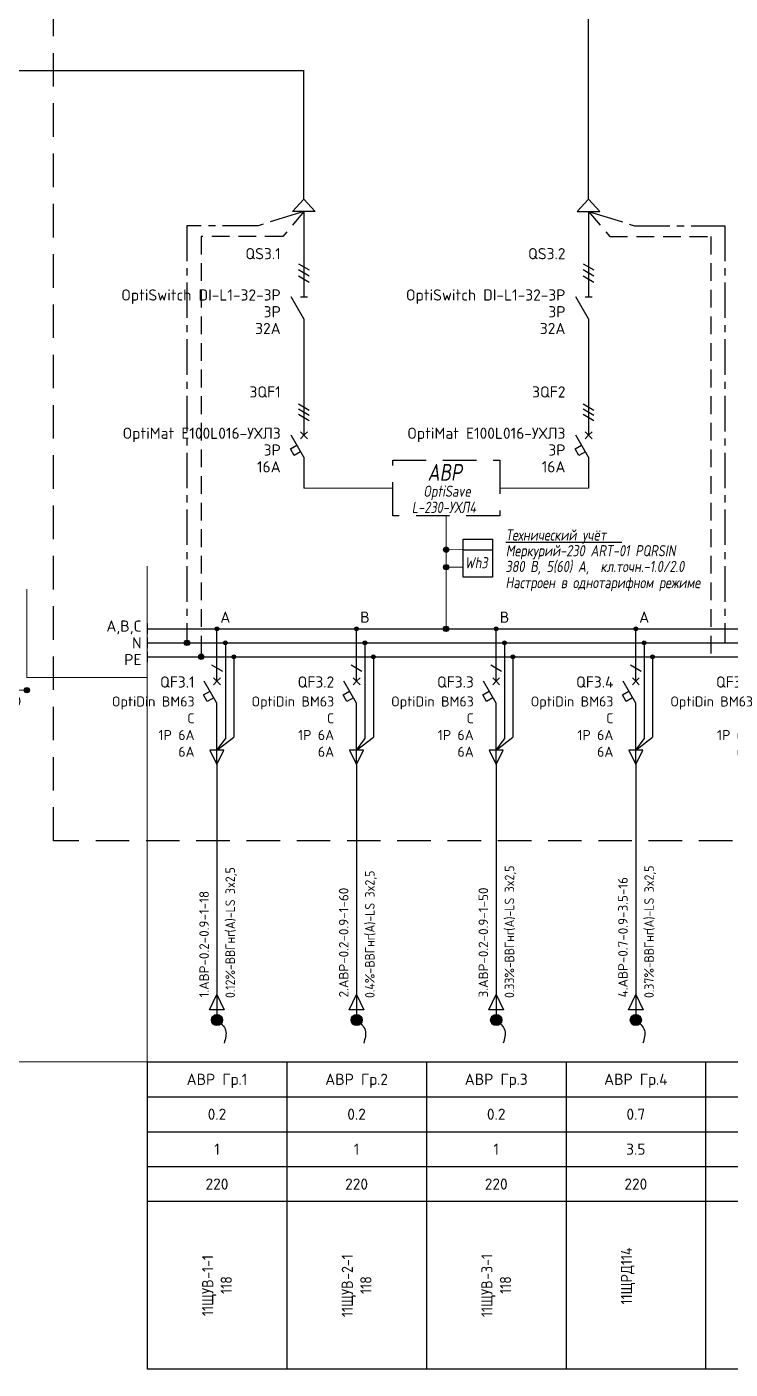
# Model space of a CAD drawing. Header units: millimetres. Extents: x -4379 to 694, y -18291 to 2656.
# Drawn here: x -2305.7 to -2179.7, y -549.3 to -309.1 of the extents above; entities that cross this region are included whole.
import ezdxf
from ezdxf.enums import TextEntityAlignment as Align

# ---------------------------------------------------------------- set-up
doc = ezdxf.new("R2010")
doc.units = ezdxf.units.MM
for name, pattern in [('ACAD_ISO016W100', [9, 6, -3]), ('CENTER', [50.8, 31.75, -6.35, 6.35, -6.35]), ('НЕВИДИМАЯ2', [4.7625, 3.175, -1.5875])]:
    doc.linetypes.add(name, pattern=pattern)
for name, color, linetype, lineweight in [('EL_TX', 7, 'Continuous', 25), ('Рамка', 7, 'Continuous', 30), ('ЭС АВ', 7, 'Continuous', 18), ('ЭС рамка', 7, 'Continuous', 18)]:
    doc.layers.add(name, color=color, linetype=linetype, lineweight=lineweight)
for name, color, linetype in [('Автомат защитный', 7, 'Continuous'), ('Принципиальная схема КТП -для ОДНОЛИНЕЙКИ', 7, 'Continuous'), ('ПРОВОДНИКИ', 7, 'Continuous'), ('Секция ППУ', 7, 'Continuous'), ('Схема', 7, 'Continuous')]:
    doc.layers.add(name, color=color, linetype=linetype)
doc.styles.add('SLD_Style', font='isocpeur.ttf', dxfattribs={"width": 0.9})
doc.styles.add('ГОСТ', font='isocpeur.ttf')

# ---------------------------------------------------------------- blocks, each defined once
blk = doc.blocks.new('*U49')
at = {"lineweight": 30}
blk.add_line((-1.49, 52.45), (-1.49, 47.65), dxfattribs=at)
at = {"layer": 'Автомат защитный', "lineweight": 30}
for p, q in [((-2.44, 43.1), (-0.53, 41.99)), ((-2.44, 42.05), (-0.53, 40.94)), ((-2.44, 40.92), (-0.53, 39.81)), ((-1.49, 33.21), (-3.76, 37.16))]:
    blk.add_line(p, q, dxfattribs=at)
at = {"layer": 'ЭС АВ', "color": 7, "linetype": 'Continuous', "lineweight": 30}
for p, q in [((-1.49, 47.65), (-1.49, 37.16)), ((-1.49, 37.79), (-1.49, 37.17)), ((-1.49, 33.21), (-1.49, 27.7))]:
    blk.add_line(p, q, dxfattribs=at)
blk.add_lwpolyline([(-2.12, 37.17), (-0.85, 37.17)], dxfattribs=at)
at = {"layer": 'Автомат защитный', "style": 'SLD_Style'}
for tag, p in [('NUMBER', (-5.64, 44.9)), ('SWITCHTYPE', (-5.64, 41.88)), ('SWITCHNOMINALCURRENT', (-5.64, 39.02)), ('SWITCHRELEASECURRENT', (-5.64, 36.02)), ('RCDTYPE', (-5.64, 33.02)), ('RCDSETPOINT', (-5.64, 30.02))]:
    blk.add_attdef(tag, text='', height=2, dxfattribs=at).set_placement(p, align=Align.MIDDLE_RIGHT)
blk = doc.blocks.new('*U50')
at = {"lineweight": 30}
blk.add_line((-1.49, 52.45), (-1.49, 47.65), dxfattribs=at)
at = {"layer": 'Автомат защитный', "lineweight": 30}
for p, q in [((-2.44, 42.77), (-0.53, 41.66)), ((-2.44, 41.87), (-0.53, 40.76)), ((-2.44, 40.92), (-0.53, 39.81)), ((-1.49, 33.21), (-3.76, 37.16)), ((-3.89, 34.7), (-2.73, 35.37)), ((-3.22, 33.55), (-3.89, 34.7)), ((-2.07, 34.21), (-3.22, 33.55))]:
    blk.add_line(p, q, dxfattribs=at)
at = {"layer": 'ЭС АВ', "color": 7, "linetype": 'Continuous', "lineweight": 30}
for p, q in [((-1.49, 47.65), (-1.49, 37.16)), ((-1.49, 37.79), (-1.49, 37.17)), ((-1.49, 33.21), (-1.49, 27.7))]:
    blk.add_line(p, q, dxfattribs=at)
at = {"layer": 'ЭС АВ', "color": 7, "lineweight": 30}
for q in [(-2.11, 37.78), (-2.11, 36.53), (-0.86, 37.78), (-0.86, 36.53)]:
    blk.add_line((-1.49, 37.16), q, dxfattribs=at)
at = {"layer": 'Автомат защитный', "style": 'SLD_Style'}
for tag, p in [('NUMBER', (-5.64, 44.9)), ('SWITCHTYPE', (-5.64, 41.88)), ('SWITCHRELEASE', (-5.64, 38.88)), ('SWITCHNOMINALCURRENT', (-5.64, 35.88)), ('SWITCHRELEASECURRENT', (-5.64, 32.88)), ('RCDTYPE', (-5.64, 29.88)), ('RCDSETPOINT', (-5.64, 26.88))]:
    blk.add_attdef(tag, text='', height=2, dxfattribs=at).set_placement(p, align=Align.MIDDLE_RIGHT)
blk = doc.blocks.new('Шина3')
for points in [[(-4257.37, -421.82, 1), (-4256.41, -421.82, 1)], [(-4251.57, -427.8, 1), (-4250.61, -427.8, 1)]]:
    blk.add_hatch(color=0).paths.add_polyline_path(points)
at = {"color": 0}
for p, q in [((-4257.37, -421.82, 0.01), (-4256.41, -421.82, 0.01)), ((-4251.57, -427.8), (-4250.61, -427.8)), ((-4251.57, -427.8), (-4250.61, -427.8))]:
    blk.add_line(p, q, dxfattribs=at)
at = {"color": 7}
for p, q in [((-4254.31, -429.78), (-4252.8, -429.78)), ((-4254.1, -429.96), (-4253.01, -429.96)), ((-4253.56, -428.86), (-4253.56, -429.78)), ((-4253.89, -430.14), (-4253.22, -430.14)), ((-4253.68, -430.32), (-4253.43, -430.32))]:
    blk.add_line(p, q, dxfattribs=at)
at = {"color": 0}
for centre in [(-4256.89, -421.82, 0.01), (-4251.09, -427.8)]:
    blk.add_circle(centre, 0.481, dxfattribs=at)
at = {"color": 7}
blk.add_circle((-4253.56, -429.78), 1.2, dxfattribs=at)
at = {"layer": 'Рамка', "color": 7, "linetype": 'CENTER', "lineweight": 20, "ltscale": 0.2}
for p, q in [((-4256.89, -422.24, 0.02), (-4256.89, -427.8, 0.02)), ((-4256.89, -427.8, 0.02), (-4251.09, -427.8))]:
    blk.add_line(p, q, dxfattribs=at)
at = {"layer": 'Схема'}
for p, q in [((-4252.73, -415.82, 0.01), (-4252.73, -417.82, 0.01)), ((-4252.73, -415.82, 0.01), (-4252.73, -417.82, 0.01)), ((-4252.73, -415.82, 0.01), (-4252.73, -417.82, 0.01)), ((-4252.73, -418.32, 0.01), (-4252.73, -420.32, 0.01)), ((-4252.73, -418.32, 0.01), (-4252.73, -420.32, 0.01)), ((-4252.73, -420.82, 0.01), (-4252.73, -422.82, 0.01)), ((-4252.73, -420.82, 0.01), (-4252.73, -422.82, 0.01)), ((-4252.73, -420.82, 0.01), (-4252.73, -422.82, 0.01))]:
    blk.add_line(p, q, dxfattribs=at)
at = {"layer": 'ЭС рамка', "color": 7, "linetype": 'Continuous', "lineweight": 30}
for p, q in [((-4310.53, -416.82, 0.01), (-4252.73, -416.82, 0.01)), ((-4252.73, -415.86, 0.01), (-4252.73, -417.78, 0.01))]:
    blk.add_line(p, q, dxfattribs=at)
at = {"layer": 'ЭС рамка', "color": 5, "linetype": 'Continuous', "lineweight": 30}
for p, q in [((-4310.53, -419.32, 0.01), (-4252.73, -419.32, 0.01)), ((-4252.73, -418.36, 0.01), (-4252.73, -420.28, 0.01))]:
    blk.add_line(p, q, dxfattribs=at)
at = {"layer": 'ЭС рамка', "color": 94, "linetype": 'Continuous', "lineweight": 30}
blk.add_line((-4310.53, -421.82, 0.01), (-4252.73, -421.82, 0.01), dxfattribs=at)
at = {"layer": 'ЭС рамка', "color": 94, "linetype": 'Continuous', "lineweight": 30, "ltscale": 50}
blk.add_line((-4252.73, -420.86, 0.01), (-4252.73, -422.78, 0.01), dxfattribs=at)
blk = doc.blocks.new('Start')
at = {"layer": 'ЭС рамка', "color": 7, "linetype": 'Continuous', "lineweight": 30}
blk.add_line((0, 3.46), (0, 1.54), dxfattribs=at)
at = {"layer": 'ЭС рамка', "color": 5, "linetype": 'Continuous', "lineweight": 30}
blk.add_line((0, 0.96), (0, -0.96), dxfattribs=at)
at = {"layer": 'ЭС рамка', "color": 94, "linetype": 'Continuous', "lineweight": 30, "ltscale": 50}
blk.add_line((0, -1.54), (0, -3.46), dxfattribs=at)
at = {"style": 'SLD_Style'}
blk.add_attdef('PHASE', text='', height=2, dxfattribs=at).set_placement((-1, 3), align=Align.MIDDLE_RIGHT)
at = {"layer": 'ЭС рамка', "color": 7, "linetype": 'Continuous', "lineweight": 18, "style": 'SLD_Style'}
blk.add_text('N', height=2, dxfattribs=at).set_placement((-1, 0), align=Align.MIDDLE_RIGHT)
at = {"layer": 'ЭС рамка', "color": 7, "linetype": 'Continuous', "lineweight": 18, "ltscale": 50, "style": 'SLD_Style'}
blk.add_text('РЕ', height=2, dxfattribs=at).set_placement((-1, -3), align=Align.MIDDLE_RIGHT)
blk = doc.blocks.new('*U57')
h = blk.add_hatch(color=256)
h.dxf.hatch_style = 1
edge = h.paths.add_edge_path()
edge.add_ellipse((12.5, 132.5), major_axis=(0, 0.333), ratio=1, start_angle=0, end_angle=360)
h = blk.add_hatch(color=256)
h.dxf.hatch_style = 1
edge = h.paths.add_edge_path()
edge.add_ellipse((14, 130), major_axis=(0, 0.333), ratio=1, start_angle=0, end_angle=360)
h = blk.add_hatch(color=256)
h.dxf.hatch_style = 1
edge = h.paths.add_edge_path()
edge.add_ellipse((15.5, 127.5), major_axis=(0, 0.333), ratio=1, start_angle=0, end_angle=360)
at = {"lineweight": 30}
for p, q in [((14, 129.67), (14, 123.11)), ((15.5, 127.17), (15.5, 113.13)), ((14, 123.11), (14, 112.8)), ((0, 55), (25, 55)), ((0, 55), (0, 0)), ((25, 55), (25, 0)), ((0, 48.75), (25, 48.75)), ((0, 42.5), (25, 42.5)), ((0, 36.25), (25, 36.25))]:
    blk.add_line(p, q, dxfattribs=at)
at = {"layer": 'Автомат защитный', "lineweight": 30}
for p, q in [((12.5, 123.11), (12.5, 132.17)), ((11.54, 126.04), (13.46, 124.93)), ((12.5, 119.17), (10.22, 123.11)), ((10.1, 120.66), (11.26, 121.32)), ((10.77, 119.5), (10.1, 120.66)), ((11.92, 120.17), (10.77, 119.5)), ((12.5, 108.54), (12.5, 119.17))]:
    blk.add_line(p, q, dxfattribs=at)
blk.add_ellipse((12.5, 132.5), major_axis=(0, 0.333), ratio=1, start_param=-1.570796, end_param=4.712389, dxfattribs=at)
at = {"layer": 'Принципиальная схема КТП -для ОДНОЛИНЕЙКИ', "lineweight": 30}
for p, q in [((12.5, 108.54), (12.5, 99.73)), ((11.19, 64.32), (12.5, 67.06)), ((12.5, 67.06), (13.81, 64.32)), ((13.81, 64.32), (11.19, 64.32)), ((12.5, 64.32), (12.5, 62.5))]:
    blk.add_line(p, q, dxfattribs=at)
at = {"layer": 'ПРОВОДНИКИ', "lineweight": 30}
for p, q in [((12.5, 110.81), (15.5, 113.13)), ((13.75, 110.81), (11.25, 110.81)), ((11.25, 110.81), (12.5, 108.2)), ((12.5, 110.81), (14, 112.8)), ((12.5, 108.2), (13.75, 110.81)), ((11.19, 64.31), (12.5, 67.06)), ((12.5, 67.06), (13.81, 64.31)), ((13.81, 64.31), (11.19, 64.31))]:
    blk.add_line(p, q, dxfattribs=at)
at = {"layer": 'ПРОВОДНИКИ', "lineweight": 30, "ltscale": 100}
blk.add_line((12.5, 99.73), (12.5, 64.32), dxfattribs=at)
at = {"layer": 'ПРОВОДНИКИ', "color": 7, "linetype": 'Continuous', "lineweight": 30}
for centre in [(14, 130), (15.5, 127.5), (15.5, 127.5)]:
    blk.add_ellipse(centre, major_axis=(0, 0.333), ratio=1, start_param=-1.570796, end_param=4.712389, dxfattribs=at)
at = {"layer": 'ЭС АВ', "color": 7, "lineweight": 30}
for q in [(11.88, 123.74), (11.88, 122.49), (13.12, 123.74), (13.12, 122.49)]:
    blk.add_line((12.5, 123.11), q, dxfattribs=at)
at = {"layer": 'ЭС рамка', "color": 7, "linetype": 'Continuous', "lineweight": 30}
for p, q in [((0, 132.5), (12.17, 132.5)), ((12.83, 132.5), (25, 132.5))]:
    blk.add_line(p, q, dxfattribs=at)
at = {"layer": 'ЭС рамка', "color": 5, "linetype": 'Continuous', "lineweight": 30}
for p, q in [((0, 130), (13.67, 130)), ((14.33, 130), (25, 130))]:
    blk.add_line(p, q, dxfattribs=at)
at = {"layer": 'ЭС рамка', "color": 94, "linetype": 'Continuous', "lineweight": 30}
for p, q in [((0, 127.5), (15.17, 127.5)), ((15.83, 127.5), (25, 127.5))]:
    blk.add_line(p, q, dxfattribs=at)
at = {"layer": 'ЭС рамка', "lineweight": 30}
for p, q in [((25, 30), (0, 30)), ((25, 0), (0, 0))]:
    blk.add_line(p, q, dxfattribs=at)
at = {"style": 'SLD_Style'}
for tag, p in [('LABEL', (12.5, 51.88)), ('INSTALLEDPOWER', (12.5, 45.63)), ('CURRENT', (12.5, 39.37)), ('VOLTAGE', (12.5, 33.13))]:
    blk.add_attdef(tag, text='', height=2, dxfattribs=at).set_placement(p, align=Align.MIDDLE_CENTER)
blk.add_attdef('TEXT', text='', height=2, rotation=90, dxfattribs=at).set_placement((12.5, 15), align=Align.MIDDLE_CENTER)
at = {"layer": 'Автомат защитный', "style": 'SLD_Style'}
blk.add_attdef('PHASE', text='', height=2, dxfattribs=at).set_placement((14, 134.59), align=Align.MIDDLE_CENTER)
for tag, height, p in [('NUMBER', 2, (8.49, 122.99)), ('SWITCHTYPE', 1.8, (8.49, 119.5)), ('SWITCHRELEASE', 1.8, (8.49, 116.5)), ('SWITCHNOMINALCURRENT', 1.8, (8.49, 113.5)), ('SWITCHRELEASECURRENT', 1.8, (8.49, 110.5)), ('RCDTYPE', 1.8, (8.49, 107.5)), ('RCDSETPOINT', 1.8, (8.49, 104.5))]:
    blk.add_attdef(tag, text='', height=height, dxfattribs=at).set_placement(p, align=Align.MIDDLE_RIGHT)
blk.add_attdef('LINE_A', text='', height=1.7, rotation=90, dxfattribs=at).set_placement((10.19, 65.45), align=Align.MIDDLE_LEFT)
blk.add_attdef('LINE_B', text='', height=1.7, rotation=90, dxfattribs=at).set_placement((13.85, 65.45), align=Align.TOP_LEFT)
blk = doc.blocks.new('*U21')
at = {"linetype": 'ByBlock', "lineweight": 30}
h = blk.add_hatch(color=256, dxfattribs=at)
h.paths.add_polyline_path([(-0.4, 0.9, -0.414214), (0.92, 0.37), (0, -0.02)])
h.paths.add_polyline_path([(0.92, 0.37, -0.101228), (1, -0.02, -0.30039), (0.39, -0.94), (0, -0.02)])
h.paths.add_polyline_path([(-0.4, 0.9), (0.39, -0.94, -0.538), (-1, -0.02, -0.30039)])
blk.add_circle((0, -0.02), 1, dxfattribs=at)
blk.add_spline([(0, 0), (1.55, -1.88), (1.27, -4.16)], degree=3, dxfattribs=at)

msp = doc.modelspace()

# ---------------------------------------------------------------- hatches: boundary and pattern name
at = {"layer": 'EL_TX'}
for color, points in [(256, [(-2231.084, -402.65, 1), (-2230.121, -402.65, 1)]), (256, [(-2231.084, -405.776, 1), (-2230.121, -405.776, 1)]), (256, [(-2231.108, -416.819, 1), (-2230.145, -416.819, 1)]), (0, [(-2277.489, -419.319, 1), (-2276.526, -419.319, 1)]), (0, [(-2274.956, -421.819, 1), (-2273.993, -421.819, 1)])]:
    msp.add_hatch(color=color, dxfattribs=at).paths.add_polyline_path(points)

# ---------------------------------------------------------------- linework, layer by layer
at = {"layer": 'Defpoints', "color": 6, "lineweight": 0, "ltscale": 100, "elevation": -0.006}
for points in [[(-2322.473, -441.117), (-2322.473, -494.319), (-2284.139, -494.319), (-2284.139, -405.626)], [(-2284.139, -421.819), (-2284.139, -425.505), (-2305.687, -425.505), (-2305.687, -409.715)]]:
    msp.add_lwpolyline(points, dxfattribs=at)
at = {"layer": 'EL_TX'}
for p, q in [((-2256.075, -339.943, -0.011), (-2258.108, -342.119, -0.011)), ((-2256.075, -339.943, -0.011), (-2254.042, -342.119, -0.011)), ((-2205.094, -339.943, -0.011), (-2207.127, -342.119, -0.011)), ((-2205.094, -339.943, -0.011), (-2203.061, -342.119, -0.011)), ((-2254.042, -342.119, -0.011), (-2258.108, -342.119, -0.011)), ((-2207.127, -342.119, -0.011), (-2203.061, -342.119, -0.011))]:
    msp.add_line(p, q, dxfattribs=at)
at = {"layer": 'EL_TX', "linetype": 'CENTER', "ltscale": 0.2}
for p, q in [((-2256.075, -342.119, -0.011), (-2264.283, -344.662, 0.005)), ((-2205.094, -342.119, -0.011), (-2196.886, -344.662, 0.005)), ((-2264.283, -344.662, 0.005), (-2277.008, -344.662, 0.005)), ((-2277.008, -344.662, 0.005), (-2277.008, -419.319, -0.011)), ((-2196.886, -344.662, 0.005), (-2180.702, -344.662, 0.005)), ((-2180.702, -344.662, 0.005), (-2180.702, -419.319, -0.006))]:
    msp.add_line(p, q, dxfattribs=at)
at = {"layer": 'EL_TX', "linetype": 'НЕВИДИМАЯ2'}
for p, q in [((-2256.075, -342.119, -0.011), (-2259.875, -346.618, -0.011)), ((-2205.094, -342.119, -0.011), (-2201.294, -346.618, -0.011)), ((-2274.475, -346.618, -0.011), (-2274.475, -421.819, -0.011)), ((-2259.875, -346.618, -0.011), (-2274.475, -346.618, -0.011)), ((-2201.294, -346.618, -0.011), (-2183.235, -346.618, -0.011)), ((-2183.235, -346.618, -0.011), (-2183.235, -421.819, -0.011))]:
    msp.add_line(p, q, dxfattribs=at)
at = {"layer": 'EL_TX', "linetype": 'Continuous'}
msp.add_line((-2227.576, -402.652, 0.039), (-2222.326, -402.652, 0.039), dxfattribs=at)
at = {"layer": 'EL_TX', "color": 7, "linetype": 'ACAD_ISO016W100'}
for points, elevation in [([(-1810.347, -454.76), (-2300.934, -454.76), (-2300.934, -301.584), (-1810.347, -301.584)], -0.011), ([(-2240.174, -386.655), (-2220.996, -386.655), (-2220.996, -396.575), (-2240.174, -396.575)], -0.012)]:
    msp.add_lwpolyline(points, close=True, dxfattribs=dict(at, elevation=elevation))
at = {"layer": 'EL_TX', "color": 0, "ltscale": 0.2}
for points, elevation in [([(-2205.09, -339.947), (-2205.085, -305.59)], -0.011), ([(-2453.231, -316.859), (-2256.074, -316.859)], -0.019), ([(-2256.074, -339.944), (-2256.074, -316.856)], -0.011), ([(-2219.927, -401.289), (-2199.141, -401.289)], -0.088)]:
    msp.add_lwpolyline(points, dxfattribs=dict(at, elevation=elevation))
at = {"layer": 'EL_TX', "lineweight": 0, "ltscale": 100}
for points, elevation in [([(-2240.174, -391.615), (-2256.074, -391.615), (-2256.074, -386.107)], -0.012), ([(-2205.095, -386.107), (-2205.095, -391.615), (-2220.996, -391.615)], -0.011), ([(-2230.626, -416.819), (-2230.585, -396.575)], -0.012), ([(-2227.576, -402.653), (-2230.602, -402.647)], 0.039), ([(-2227.576, -405.778), (-2230.602, -405.772)], 0.039)]:
    msp.add_lwpolyline(points, dxfattribs=dict(at, elevation=elevation))
at = {"layer": 'EL_TX', "linetype": 'Continuous', "elevation": 0.039}
msp.add_lwpolyline([(-2227.576, -400.787), (-2222.326, -400.787), (-2222.326, -407.554), (-2227.576, -407.554)], close=True, dxfattribs=at)
at = {"layer": 'EL_TX'}
for centre in [(-2230.602, -402.65, 0.039), (-2230.602, -405.776, 0.039), (-2230.626, -416.819, -0.08)]:
    msp.add_circle(centre, 0.481, dxfattribs=at)
at = {"layer": 'EL_TX', "color": 0}
for centre in [(-2277.008, -419.319, -0.011), (-2274.474, -421.819, -0.011)]:
    msp.add_circle(centre, 0.481, dxfattribs=at)

# ---------------------------------------------------------------- block references
at = {"layer": 'EL_TX', "lineweight": 0}
ref = msp.add_blockref('*U49', (-2254.587, -394.569, -0.011), dxfattribs=at)
ref.add_attrib('NUMBER', 'QS3.1', dxfattribs={"layer": 'Автомат защитный', "height": 2, "style": 'SLD_Style'}).set_placement((-2260.224, -349.669, -0.011), align=Align.MIDDLE_RIGHT)
ref.add_attrib('SWITCHTYPE', 'OptiSwitch DI-L1-32-3P', dxfattribs={"layer": 'Автомат защитный', "height": 2, "style": 'SLD_Style'}).set_placement((-2260.224, -357.063, -0.011), align=Align.MIDDLE_RIGHT)
ref.add_attrib('SWITCHRELEASE', '3Р', dxfattribs={"layer": 'Автомат защитный', "height": 2, "style": 'SLD_Style'}).set_placement((-2260.224, -360.063, -0.011), align=Align.MIDDLE_RIGHT)
ref.add_attrib('SWITCHNOMINALCURRENT', '32А', dxfattribs={"layer": 'Автомат защитный', "height": 2, "style": 'SLD_Style'}).set_placement((-2260.224, -363.063, -0.011), align=Align.MIDDLE_RIGHT)
ref = msp.add_blockref('*U49', (-2203.607, -394.569, -0.011), dxfattribs=at)
ref.add_attrib('NUMBER', 'QS3.2', dxfattribs={"layer": 'Автомат защитный', "height": 2, "style": 'SLD_Style'}).set_placement((-2209.245, -349.669, -0.011), align=Align.MIDDLE_RIGHT)
ref.add_attrib('SWITCHTYPE', 'OptiSwitch DI-L1-32-3P', dxfattribs={"layer": 'Автомат защитный', "height": 2, "style": 'SLD_Style'}).set_placement((-2209.245, -357.063, -0.011), align=Align.MIDDLE_RIGHT)
ref.add_attrib('SWITCHRELEASE', '3Р', dxfattribs={"layer": 'Автомат защитный', "height": 2, "style": 'SLD_Style'}).set_placement((-2209.245, -360.063, -0.011), align=Align.MIDDLE_RIGHT)
ref.add_attrib('SWITCHNOMINALCURRENT', '32А', dxfattribs={"layer": 'Автомат защитный', "height": 2, "style": 'SLD_Style'}).set_placement((-2209.245, -363.063, -0.011), align=Align.MIDDLE_RIGHT)
ref = msp.add_blockref('*U50', (-2254.587, -419.319, -0.012), dxfattribs=at)
ref.add_attrib('NUMBER', '3QF1', dxfattribs={"layer": 'Автомат защитный', "height": 2, "style": 'SLD_Style'}).set_placement((-2260.224, -374.419, -0.012), align=Align.MIDDLE_RIGHT)
ref.add_attrib('SWITCHTYPE', ' OptiMat E100L016-УХЛ3', dxfattribs={"layer": 'Автомат защитный', "height": 2, "style": 'SLD_Style'}).set_placement((-2260.224, -381.812, -0.012), align=Align.MIDDLE_RIGHT)
ref.add_attrib('SWITCHRELEASE', '3Р', dxfattribs={"layer": 'Автомат защитный', "height": 2, "style": 'SLD_Style'}).set_placement((-2260.224, -384.812, -0.012), align=Align.MIDDLE_RIGHT)
ref.add_attrib('SWITCHNOMINALCURRENT', '16А', dxfattribs={"layer": 'Автомат защитный', "height": 2, "style": 'SLD_Style'}).set_placement((-2260.224, -387.812, -0.012), align=Align.MIDDLE_RIGHT)
ref = msp.add_blockref('*U50', (-2203.607, -419.319, -0.011), dxfattribs=at)
ref.add_attrib('NUMBER', '3QF2', dxfattribs={"layer": 'Автомат защитный', "height": 2, "style": 'SLD_Style'}).set_placement((-2209.245, -374.419, -0.011), align=Align.MIDDLE_RIGHT)
ref.add_attrib('SWITCHTYPE', ' OptiMat E100L016-УХЛ3', dxfattribs={"layer": 'Автомат защитный', "height": 2, "style": 'SLD_Style'}).set_placement((-2209.245, -381.812, -0.011), align=Align.MIDDLE_RIGHT)
ref.add_attrib('SWITCHRELEASE', '3Р', dxfattribs={"layer": 'Автомат защитный', "height": 2, "style": 'SLD_Style'}).set_placement((-2209.245, -384.812, -0.011), align=Align.MIDDLE_RIGHT)
ref.add_attrib('SWITCHNOMINALCURRENT', '16А', dxfattribs={"layer": 'Автомат защитный', "height": 2, "style": 'SLD_Style'}).set_placement((-2209.245, -387.812, -0.011), align=Align.MIDDLE_RIGHT)
msp.add_blockref('Шина3', (1945.405, 0.003, -0.011), dxfattribs=at)
at = {"layer": 'Секция ППУ', "lineweight": 0}
msp.add_blockref('Start', (-2284.139, -419.319, -0.006), dxfattribs=at).add_auto_attribs({'PHASE': 'A,B,C'})
ref = msp.add_blockref('*U57', (-2284.139, -549.319, -0.006), dxfattribs=at)
ref.add_attrib('LABEL', 'АВР Гр.1', dxfattribs={"layer": '0', "height": 2, "style": 'SLD_Style'}).set_placement((-2271.639, -497.444, -0.006), align=Align.MIDDLE_CENTER)
ref.add_attrib('INSTALLEDPOWER', '0.2', dxfattribs={"layer": '0', "height": 2, "style": 'SLD_Style'}).set_placement((-2271.639, -503.694, -0.006), align=Align.MIDDLE_CENTER)
ref.add_attrib('CURRENT', '1', dxfattribs={"layer": '0', "height": 2, "style": 'SLD_Style'}).set_placement((-2271.639, -509.944, -0.006), align=Align.MIDDLE_CENTER)
ref.add_attrib('VOLTAGE', '220', dxfattribs={"layer": '0', "height": 2, "style": 'SLD_Style'}).set_placement((-2271.639, -516.194, -0.006), align=Align.MIDDLE_CENTER)
ref.add_attrib('LINE_A', ' 1.АВР-0.2-0.9-1-18', dxfattribs={"layer": 'Автомат защитный', "height": 1.7, "rotation": 90, "style": 'SLD_Style'}).set_placement((-2273.945, -483.868, -0.006), align=Align.MIDDLE_LEFT)
ref.add_attrib('LINE_B_001', ' 0.12%%%-', (-2268.419, -483.868, -0.006), dxfattribs={"layer": 'Автомат защитный', "height": 1.7, "rotation": 90, "style": 'SLD_Style', "width": 0.9})
ref.add_attrib('PHASE', 'A', dxfattribs={"layer": 'Автомат защитный', "height": 2, "style": 'SLD_Style'}).set_placement((-2270.139, -414.728, -0.006), align=Align.MIDDLE_CENTER)
ref.add_attrib('NUMBER', 'QF3.1', dxfattribs={"layer": 'Автомат защитный', "height": 2, "style": 'SLD_Style'}).set_placement((-2275.65, -426.332, -0.006), align=Align.MIDDLE_RIGHT)
ref.add_attrib('SWITCHTYPE', 'OptiDin BM63', dxfattribs={"layer": 'Автомат защитный', "height": 1.8, "style": 'SLD_Style'}).set_placement((-2275.65, -429.819, -0.006), align=Align.MIDDLE_RIGHT)
ref.add_attrib('SWITCHRELEASE', 'C', dxfattribs={"layer": 'Автомат защитный', "height": 1.8, "style": 'SLD_Style'}).set_placement((-2275.65, -432.819, -0.006), align=Align.MIDDLE_RIGHT)
ref.add_attrib('SWITCHNOMINALCURRENT', '1Р 6А', dxfattribs={"layer": 'Автомат защитный', "height": 1.8, "style": 'SLD_Style'}).set_placement((-2275.65, -435.819, -0.006), align=Align.MIDDLE_RIGHT)
ref.add_attrib('SWITCHRELEASECURRENT', '6А', dxfattribs={"layer": 'Автомат защитный', "height": 1.8, "style": 'SLD_Style'}).set_placement((-2275.65, -438.819, -0.006), align=Align.MIDDLE_RIGHT)
ref.add_attrib('TEXT_001', '11', (-2272.306, -539.809, -0.006), dxfattribs={"layer": '0', "height": 2, "rotation": 90, "style": 'SLD_Style', "width": 0.9})
ref.add_attrib('LINE_B_002', 'ВВГнг', (-2268.419, -476.83, -0.006), dxfattribs={"layer": 'Автомат защитный', "height": 1.7, "rotation": 90, "style": 'SLD_Style', "width": 0.9})
ref.add_attrib('LINE_B_003', '(', (-2268.419, -471.169, -0.006), dxfattribs={"layer": 'Автомат защитный', "height": 1.7, "rotation": 90, "style": 'SLD_Style', "width": 0.9})
ref.add_attrib('LINE_B_004', 'А', (-2268.419, -470.557, -0.006), dxfattribs={"layer": 'Автомат защитный', "height": 1.7, "rotation": 90, "style": 'SLD_Style', "width": 0.9})
ref.add_attrib('LINE_B_005', ')-LS 3x2,5', (-2268.419, -469.18, -0.006), dxfattribs={"layer": 'Автомат защитный', "height": 1.7, "rotation": 90, "style": 'SLD_Style', "width": 0.9})
ref.add_attrib('TEXT_002', 'ЩУВ', (-2272.306, -538.009, -0.006), dxfattribs={"layer": '0', "height": 2, "rotation": 90, "style": 'SLD_Style', "width": 0.9})
ref.add_attrib('TEXT_003', '-1-1', (-2272.306, -533.149, -0.006), dxfattribs={"layer": '0', "height": 2, "rotation": 90, "style": 'SLD_Style', "width": 0.9})
ref.add_attrib('TEXT_004', '118', (-2268.972, -535.849, -0.006), dxfattribs={"layer": '0', "height": 2, "rotation": 90, "style": 'SLD_Style', "width": 0.9})
ref = msp.add_blockref('*U57', (-2259.139, -549.319, -0.006), dxfattribs=at)
ref.add_attrib('LABEL', 'АВР Гр.2', dxfattribs={"layer": '0', "height": 2, "style": 'SLD_Style'}).set_placement((-2246.639, -497.444, -0.006), align=Align.MIDDLE_CENTER)
ref.add_attrib('INSTALLEDPOWER', '0.2', dxfattribs={"layer": '0', "height": 2, "style": 'SLD_Style'}).set_placement((-2246.639, -503.694, -0.006), align=Align.MIDDLE_CENTER)
ref.add_attrib('CURRENT', '1', dxfattribs={"layer": '0', "height": 2, "style": 'SLD_Style'}).set_placement((-2246.639, -509.944, -0.006), align=Align.MIDDLE_CENTER)
ref.add_attrib('VOLTAGE', '220', dxfattribs={"layer": '0', "height": 2, "style": 'SLD_Style'}).set_placement((-2246.639, -516.194, -0.006), align=Align.MIDDLE_CENTER)
ref.add_attrib('LINE_A', ' 2.АВР-0.2-0.9-1-60', dxfattribs={"layer": 'Автомат защитный', "height": 1.7, "rotation": 90, "style": 'SLD_Style'}).set_placement((-2248.945, -483.868, -0.006), align=Align.MIDDLE_LEFT)
ref.add_attrib('LINE_B_001', ' 0.4%%%-', (-2243.419, -483.868, -0.006), dxfattribs={"layer": 'Автомат защитный', "height": 1.7, "rotation": 90, "style": 'SLD_Style', "width": 0.9})
ref.add_attrib('PHASE', 'B', dxfattribs={"layer": 'Автомат защитный', "height": 2, "style": 'SLD_Style'}).set_placement((-2245.139, -414.728, -0.006), align=Align.MIDDLE_CENTER)
ref.add_attrib('NUMBER', 'QF3.2', dxfattribs={"layer": 'Автомат защитный', "height": 2, "style": 'SLD_Style'}).set_placement((-2250.65, -426.332, -0.006), align=Align.MIDDLE_RIGHT)
ref.add_attrib('SWITCHTYPE', 'OptiDin BM63', dxfattribs={"layer": 'Автомат защитный', "height": 1.8, "style": 'SLD_Style'}).set_placement((-2250.65, -429.819, -0.006), align=Align.MIDDLE_RIGHT)
ref.add_attrib('SWITCHRELEASE', 'C', dxfattribs={"layer": 'Автомат защитный', "height": 1.8, "style": 'SLD_Style'}).set_placement((-2250.65, -432.819, -0.006), align=Align.MIDDLE_RIGHT)
ref.add_attrib('SWITCHNOMINALCURRENT', '1Р 6А', dxfattribs={"layer": 'Автомат защитный', "height": 1.8, "style": 'SLD_Style'}).set_placement((-2250.65, -435.819, -0.006), align=Align.MIDDLE_RIGHT)
ref.add_attrib('SWITCHRELEASECURRENT', '6А', dxfattribs={"layer": 'Автомат защитный', "height": 1.8, "style": 'SLD_Style'}).set_placement((-2250.65, -438.819, -0.006), align=Align.MIDDLE_RIGHT)
ref.add_attrib('TEXT_001', '11', (-2247.306, -539.989, -0.006), dxfattribs={"layer": '0', "height": 2, "rotation": 90, "style": 'SLD_Style', "width": 0.9})
ref.add_attrib('LINE_B_002', 'ВВГнг', (-2243.419, -477.442, -0.006), dxfattribs={"layer": 'Автомат защитный', "height": 1.7, "rotation": 90, "style": 'SLD_Style', "width": 0.9})
ref.add_attrib('LINE_B_003', '(', (-2243.419, -471.781, -0.006), dxfattribs={"layer": 'Автомат защитный', "height": 1.7, "rotation": 90, "style": 'SLD_Style', "width": 0.9})
ref.add_attrib('LINE_B_004', 'А', (-2243.419, -471.169, -0.006), dxfattribs={"layer": 'Автомат защитный', "height": 1.7, "rotation": 90, "style": 'SLD_Style', "width": 0.9})
ref.add_attrib('LINE_B_005', ')-LS 3x2,5', (-2243.419, -469.792, -0.006), dxfattribs={"layer": 'Автомат защитный', "height": 1.7, "rotation": 90, "style": 'SLD_Style', "width": 0.9})
ref.add_attrib('TEXT_002', 'ЩУВ', (-2247.306, -538.189, -0.006), dxfattribs={"layer": '0', "height": 2, "rotation": 90, "style": 'SLD_Style', "width": 0.9})
ref.add_attrib('TEXT_003', '-2-1', (-2247.306, -533.329, -0.006), dxfattribs={"layer": '0', "height": 2, "rotation": 90, "style": 'SLD_Style', "width": 0.9})
ref.add_attrib('TEXT_004', '118', (-2243.972, -535.849, -0.006), dxfattribs={"layer": '0', "height": 2, "rotation": 90, "style": 'SLD_Style', "width": 0.9})
ref = msp.add_blockref('*U57', (-2234.139, -549.319, -0.006), dxfattribs=at)
ref.add_attrib('LABEL', 'АВР Гр.3', dxfattribs={"layer": '0', "height": 2, "style": 'SLD_Style'}).set_placement((-2221.639, -497.444, -0.006), align=Align.MIDDLE_CENTER)
ref.add_attrib('INSTALLEDPOWER', '0.2', dxfattribs={"layer": '0', "height": 2, "style": 'SLD_Style'}).set_placement((-2221.639, -503.694, -0.006), align=Align.MIDDLE_CENTER)
ref.add_attrib('CURRENT', '1', dxfattribs={"layer": '0', "height": 2, "style": 'SLD_Style'}).set_placement((-2221.639, -509.944, -0.006), align=Align.MIDDLE_CENTER)
ref.add_attrib('VOLTAGE', '220', dxfattribs={"layer": '0', "height": 2, "style": 'SLD_Style'}).set_placement((-2221.639, -516.194, -0.006), align=Align.MIDDLE_CENTER)
ref.add_attrib('LINE_A', ' 3.АВР-0.2-0.9-1-50', dxfattribs={"layer": 'Автомат защитный', "height": 1.7, "rotation": 90, "style": 'SLD_Style'}).set_placement((-2223.945, -483.868, -0.006), align=Align.MIDDLE_LEFT)
ref.add_attrib('LINE_B_001', ' 0.33%%%-', (-2218.419, -483.868, -0.006), dxfattribs={"layer": 'Автомат защитный', "height": 1.7, "rotation": 90, "style": 'SLD_Style', "width": 0.9})
ref.add_attrib('PHASE', 'B', dxfattribs={"layer": 'Автомат защитный', "height": 2, "style": 'SLD_Style'}).set_placement((-2220.139, -414.728, -0.006), align=Align.MIDDLE_CENTER)
ref.add_attrib('NUMBER', 'QF3.3', dxfattribs={"layer": 'Автомат защитный', "height": 2, "style": 'SLD_Style'}).set_placement((-2225.65, -426.332, -0.006), align=Align.MIDDLE_RIGHT)
ref.add_attrib('SWITCHTYPE', 'OptiDin BM63', dxfattribs={"layer": 'Автомат защитный', "height": 1.8, "style": 'SLD_Style'}).set_placement((-2225.65, -429.819, -0.006), align=Align.MIDDLE_RIGHT)
ref.add_attrib('SWITCHRELEASE', 'C', dxfattribs={"layer": 'Автомат защитный', "height": 1.8, "style": 'SLD_Style'}).set_placement((-2225.65, -432.819, -0.006), align=Align.MIDDLE_RIGHT)
ref.add_attrib('SWITCHNOMINALCURRENT', '1Р 6А', dxfattribs={"layer": 'Автомат защитный', "height": 1.8, "style": 'SLD_Style'}).set_placement((-2225.65, -435.819, -0.006), align=Align.MIDDLE_RIGHT)
ref.add_attrib('SWITCHRELEASECURRENT', '6А', dxfattribs={"layer": 'Автомат защитный', "height": 1.8, "style": 'SLD_Style'}).set_placement((-2225.65, -438.819, -0.006), align=Align.MIDDLE_RIGHT)
ref.add_attrib('TEXT_001', '11', (-2222.306, -539.989, -0.006), dxfattribs={"layer": '0', "height": 2, "rotation": 90, "style": 'SLD_Style', "width": 0.9})
ref.add_attrib('LINE_B_002', 'ВВГнг', (-2218.419, -476.524, -0.006), dxfattribs={"layer": 'Автомат защитный', "height": 1.7, "rotation": 90, "style": 'SLD_Style', "width": 0.9})
ref.add_attrib('LINE_B_003', '(', (-2218.419, -470.863, -0.006), dxfattribs={"layer": 'Автомат защитный', "height": 1.7, "rotation": 90, "style": 'SLD_Style', "width": 0.9})
ref.add_attrib('LINE_B_004', 'А', (-2218.419, -470.251, -0.006), dxfattribs={"layer": 'Автомат защитный', "height": 1.7, "rotation": 90, "style": 'SLD_Style', "width": 0.9})
ref.add_attrib('LINE_B_005', ')-LS 3x2,5', (-2218.419, -468.874, -0.006), dxfattribs={"layer": 'Автомат защитный', "height": 1.7, "rotation": 90, "style": 'SLD_Style', "width": 0.9})
ref.add_attrib('TEXT_002', 'ЩУВ', (-2222.306, -538.189, -0.006), dxfattribs={"layer": '0', "height": 2, "rotation": 90, "style": 'SLD_Style', "width": 0.9})
ref.add_attrib('TEXT_003', '-3-1', (-2222.306, -533.329, -0.006), dxfattribs={"layer": '0', "height": 2, "rotation": 90, "style": 'SLD_Style', "width": 0.9})
ref.add_attrib('TEXT_004', '118', (-2218.972, -535.849, -0.006), dxfattribs={"layer": '0', "height": 2, "rotation": 90, "style": 'SLD_Style', "width": 0.9})
ref = msp.add_blockref('*U57', (-2209.139, -549.319, -0.006), dxfattribs=at)
ref.add_attrib('LABEL', 'АВР Гр.4', dxfattribs={"layer": '0', "height": 2, "style": 'SLD_Style'}).set_placement((-2196.639, -497.444, -0.006), align=Align.MIDDLE_CENTER)
ref.add_attrib('INSTALLEDPOWER', '0.7', dxfattribs={"layer": '0', "height": 2, "style": 'SLD_Style'}).set_placement((-2196.639, -503.694, -0.006), align=Align.MIDDLE_CENTER)
ref.add_attrib('CURRENT', '3.5', dxfattribs={"layer": '0', "height": 2, "style": 'SLD_Style'}).set_placement((-2196.639, -509.944, -0.006), align=Align.MIDDLE_CENTER)
ref.add_attrib('VOLTAGE', '220', dxfattribs={"layer": '0', "height": 2, "style": 'SLD_Style'}).set_placement((-2196.639, -516.194, -0.006), align=Align.MIDDLE_CENTER)
ref.add_attrib('LINE_A', ' 4.АВР-0.7-0.9-3.5-16', dxfattribs={"layer": 'Автомат защитный', "height": 1.7, "rotation": 90, "style": 'SLD_Style'}).set_placement((-2198.945, -483.868, -0.006), align=Align.MIDDLE_LEFT)
ref.add_attrib('LINE_B_001', ' 0.37%%%-', (-2193.419, -483.868, -0.006), dxfattribs={"layer": 'Автомат защитный', "height": 1.7, "rotation": 90, "style": 'SLD_Style', "width": 0.9})
ref.add_attrib('PHASE', 'A', dxfattribs={"layer": 'Автомат защитный', "height": 2, "style": 'SLD_Style'}).set_placement((-2195.139, -414.728, -0.006), align=Align.MIDDLE_CENTER)
ref.add_attrib('NUMBER', 'QF3.4', dxfattribs={"layer": 'Автомат защитный', "height": 2, "style": 'SLD_Style'}).set_placement((-2200.65, -426.332, -0.006), align=Align.MIDDLE_RIGHT)
ref.add_attrib('SWITCHTYPE', 'OptiDin BM63', dxfattribs={"layer": 'Автомат защитный', "height": 1.8, "style": 'SLD_Style'}).set_placement((-2200.65, -429.819, -0.006), align=Align.MIDDLE_RIGHT)
ref.add_attrib('SWITCHRELEASE', 'C', dxfattribs={"layer": 'Автомат защитный', "height": 1.8, "style": 'SLD_Style'}).set_placement((-2200.65, -432.819, -0.006), align=Align.MIDDLE_RIGHT)
ref.add_attrib('SWITCHNOMINALCURRENT', '1Р 6А', dxfattribs={"layer": 'Автомат защитный', "height": 1.8, "style": 'SLD_Style'}).set_placement((-2200.65, -435.819, -0.006), align=Align.MIDDLE_RIGHT)
ref.add_attrib('SWITCHRELEASECURRENT', '6А', dxfattribs={"layer": 'Автомат защитный', "height": 1.8, "style": 'SLD_Style'}).set_placement((-2200.65, -438.819, -0.006), align=Align.MIDDLE_RIGHT)
ref.add_attrib('TEXT_001', '11', (-2197.306, -537.739, -0.006), dxfattribs={"layer": '0', "height": 2, "rotation": 90, "style": 'SLD_Style', "width": 0.9})
ref.add_attrib('LINE_B_002', 'ВВГнг', (-2193.419, -476.524, -0.006), dxfattribs={"layer": 'Автомат защитный', "height": 1.7, "rotation": 90, "style": 'SLD_Style', "width": 0.9})
ref.add_attrib('LINE_B_003', '(', (-2193.419, -470.863, -0.006), dxfattribs={"layer": 'Автомат защитный', "height": 1.7, "rotation": 90, "style": 'SLD_Style', "width": 0.9})
ref.add_attrib('LINE_B_004', 'А', (-2193.419, -470.251, -0.006), dxfattribs={"layer": 'Автомат защитный', "height": 1.7, "rotation": 90, "style": 'SLD_Style', "width": 0.9})
ref.add_attrib('LINE_B_005', ')-LS 3x2,5', (-2193.419, -468.874, -0.006), dxfattribs={"layer": 'Автомат защитный', "height": 1.7, "rotation": 90, "style": 'SLD_Style', "width": 0.9})
ref.add_attrib('TEXT_002', 'ЩРД114', (-2197.306, -535.939, -0.006), dxfattribs={"layer": '0', "height": 2, "rotation": 90, "style": 'SLD_Style', "width": 0.9})
ref = msp.add_blockref('*U57', (-2184.139, -549.319, -0.006), dxfattribs=at)
ref.add_attrib('LABEL', 'АВР Гр.5', dxfattribs={"layer": '0', "height": 2, "style": 'SLD_Style'}).set_placement((-2171.639, -497.444, -0.006), align=Align.MIDDLE_CENTER)
ref.add_attrib('INSTALLEDPOWER', '0.5', dxfattribs={"layer": '0', "height": 2, "style": 'SLD_Style'}).set_placement((-2171.639, -503.694, -0.006), align=Align.MIDDLE_CENTER)
ref.add_attrib('CURRENT', '2.5', dxfattribs={"layer": '0', "height": 2, "style": 'SLD_Style'}).set_placement((-2171.639, -509.944, -0.006), align=Align.MIDDLE_CENTER)
ref.add_attrib('VOLTAGE', '220', dxfattribs={"layer": '0', "height": 2, "style": 'SLD_Style'}).set_placement((-2171.639, -516.194, -0.006), align=Align.MIDDLE_CENTER)
ref.add_attrib('LINE_A', ' 5.АВР-0.5-0.9-2.5-26', dxfattribs={"layer": 'Автомат защитный', "height": 1.7, "rotation": 90, "style": 'SLD_Style'}).set_placement((-2173.945, -483.868, -0.006), align=Align.MIDDLE_LEFT)
ref.add_attrib('LINE_B_001', ' 0.43%%%-', (-2168.419, -483.868, -0.006), dxfattribs={"layer": 'Автомат защитный', "height": 1.7, "rotation": 90, "style": 'SLD_Style', "width": 0.9})
ref.add_attrib('PHASE', 'B', dxfattribs={"layer": 'Автомат защитный', "height": 2, "style": 'SLD_Style'}).set_placement((-2170.139, -414.728, -0.006), align=Align.MIDDLE_CENTER)
ref.add_attrib('NUMBER', 'QF3.5', dxfattribs={"layer": 'Автомат защитный', "height": 2, "style": 'SLD_Style'}).set_placement((-2175.65, -426.332, -0.006), align=Align.MIDDLE_RIGHT)
ref.add_attrib('SWITCHTYPE', 'OptiDin BM63', dxfattribs={"layer": 'Автомат защитный', "height": 1.8, "style": 'SLD_Style'}).set_placement((-2175.65, -429.819, -0.006), align=Align.MIDDLE_RIGHT)
ref.add_attrib('SWITCHRELEASE', 'C', dxfattribs={"layer": 'Автомат защитный', "height": 1.8, "style": 'SLD_Style'}).set_placement((-2175.65, -432.819, -0.006), align=Align.MIDDLE_RIGHT)
ref.add_attrib('SWITCHNOMINALCURRENT', '1Р 6А', dxfattribs={"layer": 'Автомат защитный', "height": 1.8, "style": 'SLD_Style'}).set_placement((-2175.65, -435.819, -0.006), align=Align.MIDDLE_RIGHT)
ref.add_attrib('SWITCHRELEASECURRENT', '6А', dxfattribs={"layer": 'Автомат защитный', "height": 1.8, "style": 'SLD_Style'}).set_placement((-2175.65, -438.819, -0.006), align=Align.MIDDLE_RIGHT)
ref.add_attrib('TEXT_001', '11', (-2172.306, -537.109, -0.006), dxfattribs={"layer": '0', "height": 2, "rotation": 90, "style": 'SLD_Style', "width": 0.9})
ref.add_attrib('LINE_B_002', 'ВВГнг', (-2168.419, -476.371, -0.006), dxfattribs={"layer": 'Автомат защитный', "height": 1.7, "rotation": 90, "style": 'SLD_Style', "width": 0.9})
ref.add_attrib('LINE_B_003', '(', (-2168.419, -470.71, -0.006), dxfattribs={"layer": 'Автомат защитный', "height": 1.7, "rotation": 90, "style": 'SLD_Style', "width": 0.9})
ref.add_attrib('LINE_B_004', 'А', (-2168.419, -470.098, -0.006), dxfattribs={"layer": 'Автомат защитный', "height": 1.7, "rotation": 90, "style": 'SLD_Style', "width": 0.9})
ref.add_attrib('LINE_B_005', ')-LS 3x2,5', (-2168.419, -468.721, -0.006), dxfattribs={"layer": 'Автомат защитный', "height": 1.7, "rotation": 90, "style": 'SLD_Style', "width": 0.9})
ref.add_attrib('TEXT_002', 'БП', (-2172.306, -535.309, -0.006), dxfattribs={"layer": '0', "height": 2, "rotation": 90, "style": 'SLD_Style', "width": 0.9})
ref.add_attrib('TEXT_003', '1', (-2172.306, -532.429, -0.006), dxfattribs={"layer": '0', "height": 2, "rotation": 90, "style": 'SLD_Style', "width": 0.9})
ref.add_attrib('TEXT_004', '117', (-2168.972, -535.849, -0.006), dxfattribs={"layer": '0', "height": 2, "rotation": 90, "style": 'SLD_Style', "width": 0.9})
for p in [(-2271.639, -486.819, -0.006), (-2246.639, -486.819, -0.006), (-2221.639, -486.819, -0.006), (-2196.639, -486.819, -0.006)]:
    msp.add_blockref('*U21', p, dxfattribs=at)

# ---------------------------------------------------------------- texts
at = {"layer": 'EL_TX', "linetype": 'Continuous', "style": 'ГОСТ', "oblique": 10, "width": 0.8}
for s, height, p in [('АВР', 3, (-2233.931, -390.316, 0.02)), ('Wh3', 2, (-2227.261, -405.987, 0.039))]:
    msp.add_text(s, height=height, dxfattribs=at).set_placement(p)
at = {"layer": 'EL_TX', "linetype": 'НЕВИДИМАЯ2', "style": 'ГОСТ', "oblique": 10, "width": 0.8}
for s, p in [('OptiSave', (-2234.702, -393.189, -0.143)), ('L-230-УХЛ4', (-2236.757, -396.075, -0.143)), ('Технический учёт', (-2219.927, -401.019, -0.088)), ('Меркурий-230 ART-01 PQRSIN', (-2219.927, -403.833, -0.088)), ('380 В, 5(60) А,  кл.точн.-1.0/2.0   ', (-2219.984, -406.648, -0.088)), ('Настроен в однотарифном режиме', (-2219.984, -409.544, -0.088))]:
    msp.add_text(s, height=2, dxfattribs=at).set_placement(p)

doc.saveas('drawing.dxf')
